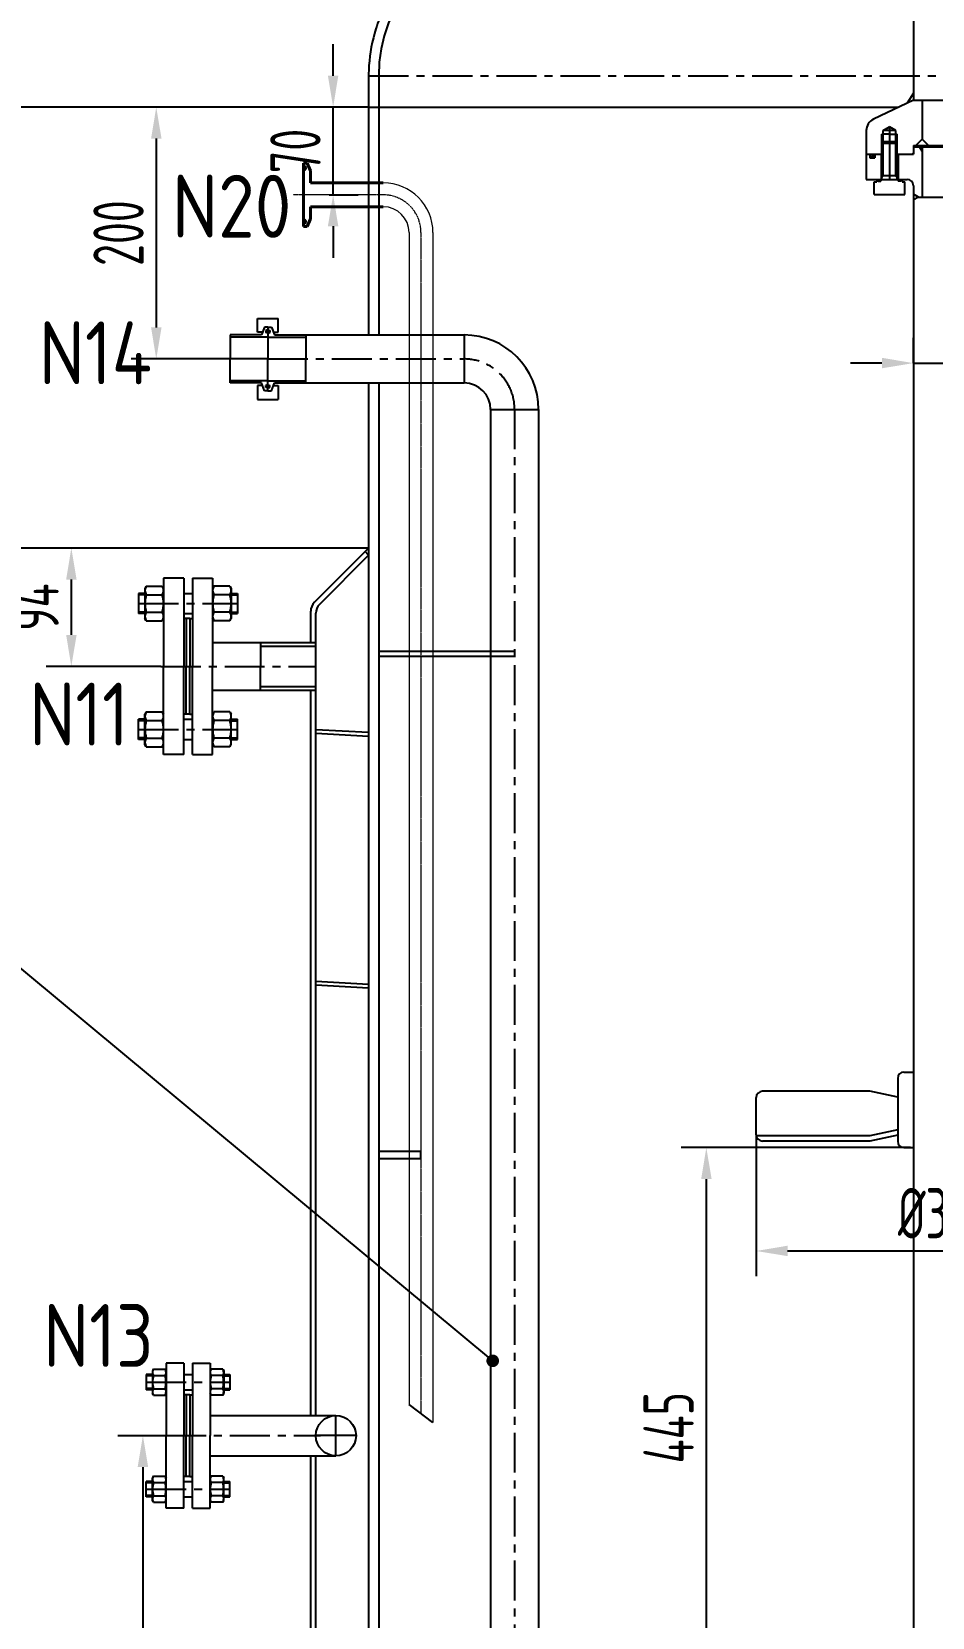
# Model space of a CAD drawing. Header units: millimetres. Extents: x 39049 to 47459, y -4270 to 1670.
# Drawn here: x 39931 to 40646, y -1215 to 45 of the extents above; entities that cross this region are included whole.
import ezdxf
from ezdxf.enums import TextEntityAlignment as Align

# ---------------------------------------------------------------- set-up
doc = ezdxf.new("R2010")
doc.units = ezdxf.units.MM
doc.linetypes.add('CENTER', pattern=[50.8, 31.75, -6.35, 6.35, -6.35])
doc.linetypes.add('CENTERX2', pattern=[4, 2.5, -0.5, 0.5, -0.5])
for name, color, linetype in [('00', 4, 'Continuous'), ('1', 7, 'Continuous'), ('dim', 7, 'Continuous'), ('item', 7, 'Continuous'), ('LAYER2', 1, 'CENTER'), ('LAYER3', 4, 'Continuous')]:
    doc.layers.add(name, color=color, linetype=linetype)
doc.layers.add('CERT', color=1, linetype='CENTERX2', lineweight=18)
doc.layers.add('FULL', color=7, linetype='Continuous', lineweight=40)
doc.styles.add('hz', font='gbenor.shx', dxfattribs={"bigfont": 'gbcbig.shx'})
doc.styles.get("Standard").update_dxf_attribs({"font": 'isocp.shx', "width": 0.707, "bigfont": 'hztxt.shx'})
doc.dimstyles.new('ISO-25', dxfattribs={"dimtxt": 2.5, "dimasz": 2.5, "dimexe": 1.25, "dimexo": 0.625, "dimtad": 1, "dimdsep": 46, "dimtxsty": 'Standard', "dimcen": 2.5, "dimadec": 0, "dimazin": 0, "dimtfac": 1, "dimtmove": 0, "dimatfit": 3, "dimfxl": 0, "dimarcsym": 0})

# ---------------------------------------------------------------- blocks, each defined once
blk = doc.blocks.new('*D47')
at = {"color": 0, "lineweight": -2, "ltscale": 10, "transparency": 16777216}
for p, q in [((40198.3, -15.3), (40009.5, -15.3)), ((40029.5, -40.3), (40029.5, -190.3)), ((40088.3, -215.3), (40009.5, -215.3))]:
    blk.add_line(p, q, dxfattribs=at)
at = {"color": 0, "ltscale": 10, "transparency": 16777216}
for points in [[(40025.4, -40.3), (40033.7, -40.3), (40029.5, -15.3)], [(40025.4, -190.3), (40033.7, -190.3), (40029.5, -215.3)]]:
    blk.add_solid(points, dxfattribs=at)
at = {"layer": 'DEFPOINTS', "color": 0, "ltscale": 10, "transparency": 16777216}
for p in [(40198.3, -15.3), (40029.5, -215.3), (40088.3, -215.3)]:
    blk.add_point(p, dxfattribs=at)
at = {"color": 0, "ltscale": 10, "transparency": 16777216, "insert": (39999.5, -115.3), "char_height": 40, "attachment_point": 5, "rotation": 90}
blk.add_mtext('200', dxfattribs=at)
blk = doc.blocks.new('*D49')
at = {"color": 0, "lineweight": -2, "ltscale": 10, "transparency": 16777216}
for p, q in [((40198.3, -365.5), (39942, -365.5)), ((39962, -390.5), (39962, -434.5)), ((40033.1, -459.5), (39942, -459.5))]:
    blk.add_line(p, q, dxfattribs=at)
at = {"color": 0, "ltscale": 10, "transparency": 16777216}
for points in [[(39957.9, -390.5), (39966.2, -390.5), (39962, -365.5)], [(39957.9, -434.5), (39966.2, -434.5), (39962, -459.5)]]:
    blk.add_solid(points, dxfattribs=at)
at = {"layer": 'DEFPOINTS', "color": 0, "ltscale": 10, "transparency": 16777216}
for p in [(40198.3, -365.5), (39962, -459.5), (40033.1, -459.5)]:
    blk.add_point(p, dxfattribs=at)
at = {"color": 0, "ltscale": 10, "transparency": 16777216, "insert": (39932, -412.5), "char_height": 40, "attachment_point": 5, "rotation": 90}
blk.add_mtext('94', dxfattribs=at)
blk = doc.blocks.new('*D57')
at = {"layer": 'DEFPOINTS', "color": 0, "ltscale": 10, "transparency": 16777216}
for p in [(40631.3, -218.6), (40681.3, -218.6), (40681.3, -218.6)]:
    blk.add_point(p, dxfattribs=at)
at = {"layer": 'dim', "color": 0, "lineweight": -2, "ltscale": 10, "transparency": 16777216}
for p, q in [((40631.3, -218.6), (40631.3, -198.6)), ((40681.3, -218.6), (40681.3, -198.6)), ((40606.3, -218.6), (40581.3, -218.6)), ((40631.3, -218.6), (40681.3, -218.6)), ((40706.3, -218.6), (40807.9, -218.6))]:
    blk.add_line(p, q, dxfattribs=at)
at = {"layer": 'dim', "color": 0, "ltscale": 10, "transparency": 16777216}
for points in [[(40606.3, -214.4), (40606.3, -222.7), (40631.3, -218.6)], [(40706.3, -214.4), (40706.3, -222.7), (40681.3, -218.6)]]:
    blk.add_solid(points, dxfattribs=at)
at = {"layer": 'dim', "color": 0, "ltscale": 10, "transparency": 16777216, "insert": (40769.6, -188.6), "char_height": 40, "attachment_point": 5}
blk.add_mtext('%%c50', dxfattribs=at)
blk = doc.blocks.new('_Closed')
at = {"color": 0, "linetype": 'ByBlock', "lineweight": -2}
for p, q in [((-1, 0.167), (0, 0)), ((-1, 0.167), (-1, -0.167)), ((0, 0), (-1, -0.167)), ((0, 0), (-1, 0))]:
    blk.add_line(p, q, dxfattribs=at)
blk = doc.blocks.new('*D58')
at = {"layer": 'DEFPOINTS', "color": 0, "ltscale": 10, "transparency": 16777216}
for p in [(40806.3, -822.4), (40506.3, -832.2), (40806.3, -923.8)]:
    blk.add_point(p, dxfattribs=at)
at = {"layer": 'dim', "color": 0, "lineweight": -2, "ltscale": 10, "transparency": 16777216}
for p, q in [((40806.3, -822.4), (40806.3, -943.8)), ((40506.3, -832.2), (40506.3, -943.8)), ((40531.3, -923.8), (40781.3, -923.8))]:
    blk.add_line(p, q, dxfattribs=at)
at = {"layer": 'dim', "color": 0, "ltscale": 10, "transparency": 16777216}
for points in [[(40531.3, -919.6), (40531.3, -927.9), (40506.3, -923.8)], [(40781.3, -919.6), (40781.3, -927.9), (40806.3, -923.8)]]:
    blk.add_solid(points, dxfattribs=at)
at = {"layer": 'dim', "color": 0, "ltscale": 10, "transparency": 16777216, "insert": (40656.3, -893.8), "char_height": 40, "attachment_point": 5}
blk.add_mtext('%%c300', dxfattribs=at)
blk = doc.blocks.new('*D60')
at = {"color": 0, "lineweight": -2, "ltscale": 10, "transparency": 16777216}
for p, q in [((40628.9, -841.7), (40446.7, -841.7)), ((40466.7, -1261.7), (40466.7, -866.7)), ((40627.5, -1286.7), (40446.7, -1286.7))]:
    blk.add_line(p, q, dxfattribs=at)
at = {"color": 0, "ltscale": 10, "transparency": 16777216}
for points in [[(40462.6, -866.7), (40470.9, -866.7), (40466.7, -841.7)], [(40462.6, -1261.7), (40470.9, -1261.7), (40466.7, -1286.7)]]:
    blk.add_solid(points, dxfattribs=at)
at = {"layer": 'DEFPOINTS', "color": 0, "ltscale": 10, "transparency": 16777216}
for p in [(40466.7, -841.7), (40628.9, -841.7), (40627.5, -1286.7)]:
    blk.add_point(p, dxfattribs=at)
at = {"color": 0, "ltscale": 10, "transparency": 16777216, "insert": (40436.7, -1064.2), "char_height": 40, "attachment_point": 5, "rotation": 90}
blk.add_mtext('445', dxfattribs=at)
blk = doc.blocks.new('*U38', base_point=(18069, 628.3))
at = {"layer": 'item', "color": 1, "const_width": 5}
blk.add_lwpolyline([(18066.5, 628.3, 1), (18071.5, 628.3, 1)], format="xyb", close=True, dxfattribs=at)
blk = doc.blocks.new('*D45')
at = {"color": 0, "lineweight": -2, "ltscale": 10, "transparency": 16777216}
for p, q in [((39942, -365.5), (39882.1, -365.5)), ((39902.1, -390.5), (39902.1, -1715.3)), ((40152.1, -1740.3), (39882.1, -1740.3))]:
    blk.add_line(p, q, dxfattribs=at)
at = {"color": 0, "ltscale": 10, "transparency": 16777216}
for points in [[(39898, -390.5), (39906.3, -390.5), (39902.1, -365.5)], [(39898, -1715.3), (39906.3, -1715.3), (39902.1, -1740.3)]]:
    blk.add_solid(points, dxfattribs=at)
at = {"layer": 'DEFPOINTS', "color": 0, "ltscale": 10, "transparency": 16777216}
for p in [(39942, -365.5), (39902.1, -1740.3), (40152.1, -1740.3)]:
    blk.add_point(p, dxfattribs=at)
at = {"color": 0, "ltscale": 10, "transparency": 16777216, "insert": (39874.6, -1052.9), "char_height": 35, "attachment_point": 5, "rotation": 90}
blk.add_mtext('1375', dxfattribs=at)
blk = doc.blocks.new('*D62')
at = {"color": 0, "lineweight": -2, "ltscale": 10, "transparency": 16777216}
for p, q in [((40037.3, -1070.5), (39998.9, -1070.5)), ((40018.9, -1095.5), (40018.9, -1715.3)), ((40152.3, -1740.3), (39998.9, -1740.3))]:
    blk.add_line(p, q, dxfattribs=at)
at = {"color": 0, "ltscale": 10, "transparency": 16777216}
for points in [[(40014.7, -1095.5), (40023.1, -1095.5), (40018.9, -1070.5)], [(40014.7, -1715.3), (40023.1, -1715.3), (40018.9, -1740.3)]]:
    blk.add_solid(points, dxfattribs=at)
at = {"layer": 'DEFPOINTS', "color": 0, "ltscale": 10, "transparency": 16777216}
for p in [(40037.3, -1070.5), (40018.9, -1740.3), (40152.3, -1740.3)]:
    blk.add_point(p, dxfattribs=at)
at = {"color": 0, "ltscale": 10, "transparency": 16777216, "insert": (39991.4, -1405.4), "char_height": 35, "attachment_point": 5, "rotation": 90}
blk.add_mtext('670', dxfattribs=at)
blk = doc.blocks.new('*D63')
at = {"color": 0, "lineweight": -2, "ltscale": 10, "transparency": 16777216}
for p, q in [((40198.3, -15.3), (39882.1, -15.3)), ((39902.1, -40.3), (39902.1, -340.5)), ((39902.1, -365.5), (39882.1, -365.5))]:
    blk.add_line(p, q, dxfattribs=at)
at = {"color": 0, "ltscale": 10, "transparency": 16777216}
for points in [[(39898, -40.3), (39906.3, -40.3), (39902.1, -15.3)], [(39898, -340.5), (39906.3, -340.5), (39902.1, -365.5)]]:
    blk.add_solid(points, dxfattribs=at)
at = {"layer": 'DEFPOINTS', "color": 0, "ltscale": 10, "transparency": 16777216}
for p in [(40198.3, -15.3), (39902.1, -365.5), (39902.1, -365.5)]:
    blk.add_point(p, dxfattribs=at)
at = {"color": 0, "ltscale": 10, "transparency": 16777216, "insert": (39874.6, -190.4), "char_height": 35, "attachment_point": 5, "rotation": 90}
blk.add_mtext('350', dxfattribs=at)
blk = doc.blocks.new('*D74')
at = {"color": 0, "lineweight": -2, "ltscale": 10, "transparency": 16777216}
for p, q in [((40170.1, 9.7), (40170.1, 34.7)), ((40180.2, -15.3), (40150.1, -15.3)), ((40170.1, -84.9), (40170.1, -15.3)), ((40167, -84.9), (40190.1, -84.9)), ((40170.1, -109.9), (40170.1, -134.9))]:
    blk.add_line(p, q, dxfattribs=at)
at = {"color": 0, "ltscale": 10, "transparency": 16777216}
for points in [[(40165.9, 9.7), (40174.2, 9.7), (40170.1, -15.3)], [(40165.9, -109.9), (40174.2, -109.9), (40170.1, -84.9)]]:
    blk.add_solid(points, dxfattribs=at)
at = {"layer": 'DEFPOINTS', "color": 0, "ltscale": 10, "transparency": 16777216}
for p in [(40170.1, -15.3), (40180.2, -15.3), (40167, -84.9)]:
    blk.add_point(p, dxfattribs=at)
at = {"color": 0, "ltscale": 10, "transparency": 16777216, "insert": (40140.1, -50.1), "char_height": 40, "attachment_point": 5, "rotation": 90}
blk.add_mtext('70', dxfattribs=at)

msp = doc.modelspace()

# ---------------------------------------------------------------- linework, layer by layer
for p, q in [((40631.2984, -4.1439), (40626.2984, -12.0801)), ((40606.2984, -43.887), (40606.2984, -36.687)), ((40618.2984, -43.887), (40618.2984, -36.687)), ((40198.2984, -365.4782), (40195.47, -368.3066)), ((40112.3099, -440.4782), (40112.3099, -459.4782)), ((40112.3099, -478.4782), (40112.3099, -459.4782))]:
    msp.add_line(p, q)
at = {"layer": '00', "color": 4}
for p, q in [((40612.2984, -36.687), (40606.2984, -36.687)), ((40612.2984, -36.687), (40618.2984, -36.687)), ((40606.2984, -43.887), (40607.4984, -42.687)), ((40606.2984, -43.887), (40618.2984, -43.887)), ((40606.2984, -72.687), (40606.2984, -43.887)), ((40607.4984, -42.687), (40617.0984, -42.687)), ((40617.0984, -42.687), (40618.2984, -43.887)), ((40618.2984, -72.687), (40618.2984, -43.887)), ((40606.2984, -69.687), (40618.2984, -69.687))]:
    msp.add_line(p, q, dxfattribs=at)
at = {"layer": '00', "color": 7}
for p, q in [((40020.4984, -402.6782), (40015.4984, -402.6782)), ((40089.0984, -402.6782), (40094.0984, -402.6782)), ((40020.4984, -416.2782), (40015.4984, -416.2782)), ((40089.0984, -416.2782), (40094.0984, -416.2782)), ((40020.4984, -502.6782), (40015.4984, -502.6782)), ((40089.0984, -502.6782), (40094.0984, -502.6782)), ((40020.4984, -516.2782), (40015.4984, -516.2782)), ((40089.0984, -516.2782), (40094.0984, -516.2782)), ((40026.4984, -1022.872), (40021.4984, -1022.872)), ((40083.0984, -1022.872), (40088.0984, -1022.872)), ((40026.4984, -1033.072), (40021.4984, -1033.072)), ((40083.0984, -1033.072), (40088.0984, -1033.072)), ((40026.4984, -1107.8844), (40021.4984, -1107.8844)), ((40083.0984, -1107.8844), (40088.0984, -1107.8844)), ((40026.4984, -1118.0844), (40021.4984, -1118.0844)), ((40083.0984, -1118.0844), (40088.0984, -1118.0844))]:
    msp.add_line(p, q, dxfattribs=at)
at = {"layer": '1', "color": 7}
for p, q in [((40607.1984, -69.687), (40607.1984, -43.887)), ((40617.3984, -69.687), (40617.3984, -43.887)), ((40607.1984, -69.687), (40606.2984, -71.2459)), ((40617.3984, -69.687), (40618.2984, -71.2459))]:
    msp.add_line(p, q, dxfattribs=at)
at = {"layer": 'CERT', "ltscale": 0.5}
for p, q in [((40209.9175, -84.9312), (40138.4138, -84.9312)), ((40239.9175, -114.9312), (40239.9175, -1052.8922))]:
    msp.add_line(p, q, dxfattribs=at)
msp.add_arc((40209.9175, -114.9312), 30, 0, 90, dxfattribs=at)
at = {"layer": 'FULL', "color": 7, "ltscale": 0.05}
for p, q in [((40146.4175, -110.1312), (40146.4175, -59.7312)), ((40149.4385, -59.7312), (40146.4175, -59.7312)), ((40146.9175, -62.3812), (40146.4175, -62.3812)), ((40149.4385, -59.7312), (40152.0491, -65.9312)), ((40146.9175, -64.9812), (40146.4175, -64.9812)), ((40152.0491, -65.9312), (40152.0491, -75.4312)), ((40209.9175, -75.4312), (40152.0491, -75.4312)), ((40209.9175, -94.4312), (40152.0491, -94.4312)), ((40152.0491, -103.9312), (40152.0491, -94.4312)), ((40146.9175, -104.8812), (40146.4175, -104.8812)), ((40146.9175, -107.4812), (40146.4175, -107.4812)), ((40149.4385, -110.1312), (40146.4175, -110.1312)), ((40149.4385, -110.1312), (40152.0491, -103.9312))]:
    msp.add_line(p, q, dxfattribs=at)
at = {"layer": 'FULL', "lineweight": 15}
for p, q in [((40230.4175, -114.9312), (40230.4175, -1045.6821)), ((40249.4175, -114.9312), (40249.4175, -1060.1022))]:
    msp.add_line(p, q, dxfattribs=at)
at = {"layer": 'FULL', "color": 7, "ltscale": 0.05}
for centre in [(40146.9175, -63.6812), (40146.9175, -106.1812)]:
    msp.add_arc(centre, 1.3, 270, 90, dxfattribs=at)
at = {"layer": 'FULL', "lineweight": 15}
for radius in [39.5, 20.5]:
    msp.add_arc((40209.9175, -114.9312), radius, 0, 90, dxfattribs=at)
at = {"layer": 'item', "color": 1, "linetype": 'Continuous', "ltscale": 10}
msp.add_line((40296.8984, -1011.0447), (39739.1145, -547.6915), dxfattribs=at)
at = {"layer": 'LAYER2'}
for p, q in [((40198.2984, 9.6939), (41114.2984, 9.6939)), ((40612.2984, -31.0179), (40612.2984, -52.687)), ((40598.5234, -52.687), (40598.5234, -55.427)), ((40612.2984, -52.687), (40612.2984, -72.687)), ((40604.3984, -72.687), (40604.3984, -74.067)), ((40620.1984, -72.687), (40620.1984, -74.067)), ((40620.1984, -72.687), (40620.1984, -74.067)), ((40118.2984, -193.5061), (40116.6984, -193.5061)), ((40118.2984, -193.5061), (40119.8984, -193.5061)), ((40118.2984, -215.3061), (40088.2984, -215.3061)), ((40118.2984, -215.3061), (40274.2984, -215.3061)), ((40118.2984, -237.1061), (40116.6984, -237.1061)), ((40118.2984, -237.1061), (40119.8984, -237.1061)), ((40314.2984, -255.3061), (40314.2984, -1805.5129)), ((40015.4984, -409.4782), (40094.0984, -409.4782)), ((40033.0937, -459.4782), (40156.2984, -459.4782)), ((40015.4984, -509.4782), (40094.0984, -509.4782)), ((40021.4984, -1027.9782), (40088.0984, -1027.9782)), ((40172.2984, -1086.4782), (40172.2984, -1054.4782)), ((40037.2984, -1070.4782), (40160.142, -1070.4782)), ((40037.2984, -1070.4782), (40156.2984, -1070.4782)), ((40188.2984, -1070.4782), (40156.2984, -1070.4782)), ((40021.4984, -1112.9782), (40088.0984, -1112.9782))]:
    msp.add_line(p, q, dxfattribs=at)
msp.add_arc((40274.2984, -255.3061), 40, 0, 90, dxfattribs=at)
at = {"layer": 'LAYER3'}
for p, q in [((40631.2984, 260.313), (40631.2984, -9.687)), ((40198.2984, 9.6939), (40198.2984, -196.2561)), ((40198.2984, 9.6939), (40198.2984, -15.3061)), ((40206.2984, 9.6939), (40206.2984, -196.2561)), ((40206.2984, 9.6939), (40206.2984, -15.3061)), ((40631.2984, -9.687), (40599.4813, -24.9149)), ((40631.2984, -9.687), (40681.2984, -9.687)), ((40638.2984, -9.687), (40638.2984, -40.687)), ((40198.2984, -15.3061), (40619.5579, -15.3061)), ((40206.2984, -15.3061), (40619.5579, -15.3061)), ((40593.7984, -33.9351), (40593.7984, -52.687)), ((40607.1984, -33.9624), (40612.2984, -31.0179)), ((40617.3984, -33.9624), (40607.1984, -33.9624)), ((40607.1984, -42.987), (40607.1984, -33.9624)), ((40617.3984, -33.9624), (40612.2984, -31.0179)), ((40617.3984, -42.987), (40617.3984, -33.9624)), ((40631.2984, -45.687), (40631.2984, -51.687)), ((40631.2984, -45.687), (40681.2984, -45.687)), ((40631.2984, -47.687), (40632.2984, -46.687)), ((40631.2984, -47.687), (40631.2984, -52.687)), ((40632.2984, -46.687), (40680.2984, -46.687)), ((40638.2984, -40.687), (40633.2984, -45.687)), ((40638.2984, -50.2517), (40636.2403, -46.687)), ((40638.2984, -40.687), (40643.2984, -45.687)), ((40638.2984, -46.687), (40638.2984, -86.687)), ((40593.7984, -52.687), (40606.2984, -52.687)), ((40593.7984, -52.687), (40593.7984, -72.687)), ((40593.7984, -52.687), (40606.2984, -52.687)), ((40596.5234, -52.687), (40596.5234, -55.427)), ((40596.5234, -55.427), (40600.5234, -55.427)), ((40600.5234, -52.687), (40600.5234, -55.427)), ((40605.5484, -52.687), (40605.5484, -72.687)), ((40618.2984, -52.687), (40631.2984, -52.687)), ((40618.2984, -52.687), (40631.2984, -52.687)), ((40619.0484, -52.687), (40619.0484, -72.687)), ((40630.2984, -52.687), (40631.2984, -51.687)), ((40593.7984, -72.687), (40626.2984, -72.687)), ((40600.174, -74.687), (40602.2984, -74.687)), ((40600.174, -84.687), (40600.174, -74.687)), ((40602.2984, -72.687), (40602.2984, -74.687)), ((40602.2984, -72.687), (40622.2984, -72.687)), ((40603.3984, -72.687), (40603.3984, -74.067)), ((40603.3984, -74.067), (40605.3984, -74.067)), ((40605.3984, -72.687), (40605.3984, -74.067)), ((40619.1984, -72.687), (40619.1984, -74.067)), ((40621.1984, -74.067), (40619.1984, -74.067)), ((40621.1984, -72.687), (40621.1984, -74.067)), ((40622.2984, -72.687), (40622.2984, -74.687)), ((40622.2984, -74.687), (40624.4227, -74.687)), ((40624.4227, -84.687), (40624.4227, -74.687)), ((40600.174, -84.687), (40624.4227, -84.687)), ((40631.2984, -77.687), (40631.2984, -1742.687)), ((40635.3235, -86.687), (40631.2984, -84.3631)), ((40635.3235, -86.687), (40631.2984, -89.0109)), ((40635.3235, -86.687), (40677.2733, -86.687)), ((40110.0764, -194.111), (40110.0764, -183.1953)), ((40110.0764, -183.1953), (40126.5203, -183.1953)), ((40126.5203, -194.111), (40126.5203, -183.1953)), ((40113.21, -196.2561), (40088.2984, -196.2561)), ((40088.2984, -196.2561), (40088.2984, -215.3061)), ((40118.2984, -197.9061), (40088.2984, -197.9061)), ((40113.9907, -194.111), (40110.0764, -194.111)), ((40115.4484, -190.1061), (40113.21, -196.2561)), ((40118.2984, -190.1061), (40115.4484, -190.1061)), ((40118.2984, -192.2774), (40116.6984, -192.7061)), ((40116.6984, -192.7061), (40116.6984, -194.3061)), ((40118.2984, -194.7348), (40116.6984, -194.3061)), ((40118.2984, -190.1061), (40121.1484, -190.1061)), ((40118.2984, -190.1061), (40118.2984, -215.3061)), ((40118.2984, -190.1061), (40118.2984, -215.3061)), ((40118.2984, -192.2774), (40119.8984, -192.7061)), ((40118.2984, -194.7348), (40119.8984, -194.3061)), ((40118.2984, -197.9061), (40148.2984, -197.9061)), ((40119.8984, -192.7061), (40119.8984, -194.3061)), ((40121.1484, -190.1061), (40123.3868, -196.2561)), ((40122.6061, -194.111), (40126.5203, -194.111)), ((40123.3868, -196.2561), (40148.2984, -196.2561)), ((40148.2984, -196.2561), (40148.2984, -215.3061)), ((40148.2984, -196.2561), (40274.2984, -196.2561)), ((40274.2984, -196.2561), (40274.2984, -234.3561)), ((40088.2984, -234.3561), (40088.2984, -215.3061)), ((40118.2984, -240.5061), (40118.2984, -215.3061)), ((40118.2984, -240.5061), (40118.2984, -215.3061)), ((40148.2984, -234.3561), (40148.2984, -215.3061)), ((40118.2984, -232.7061), (40088.2984, -232.7061)), ((40113.21, -234.3561), (40088.2984, -234.3561)), ((40110.0764, -236.5012), (40110.0764, -247.4169)), ((40113.9907, -236.5012), (40110.0764, -236.5012)), ((40115.4484, -240.5061), (40113.21, -234.3561)), ((40118.2984, -235.8774), (40116.6984, -236.3061)), ((40116.6984, -237.9061), (40116.6984, -236.3061)), ((40118.2984, -238.3348), (40116.6984, -237.9061)), ((40118.2984, -232.7061), (40148.2984, -232.7061)), ((40118.2984, -235.8774), (40119.8984, -236.3061)), ((40118.2984, -238.3348), (40119.8984, -237.9061)), ((40119.8984, -237.9061), (40119.8984, -236.3061)), ((40121.1484, -240.5061), (40123.3868, -234.3561)), ((40122.6061, -236.5012), (40126.5203, -236.5012)), ((40123.3868, -234.3561), (40148.2984, -234.3561)), ((40126.5203, -236.5012), (40126.5203, -247.4169)), ((40148.2984, -234.3561), (40274.2984, -234.3561)), ((40198.2984, -234.3561), (40198.2984, -1740.3061)), ((40206.2984, -234.3561), (40206.2984, -1740.3061)), ((40110.0764, -247.4169), (40126.5203, -247.4169)), ((40118.2984, -240.5061), (40115.4484, -240.5061)), ((40118.2984, -240.5061), (40121.1484, -240.5061)), ((40295.2484, -255.3061), (40295.2484, -447.2902)), ((40295.2484, -255.3061), (40295.2484, -1514.892)), ((40295.2484, -255.3061), (40333.3484, -255.3061)), ((40333.3484, -255.3061), (40333.3484, -1805.5129)), ((40195.47, -368.3066), (40155.2273, -408.5493)), ((40198.2984, -371.1351), (40159.2273, -410.2061)), ((40198.2984, -371.1351), (40195.47, -368.3066)), ((40051.2984, -389.4782), (40035.2984, -389.4782)), ((40035.2984, -389.4782), (40035.2984, -459.4782)), ((40051.2984, -389.4782), (40051.2984, -459.4782)), ((40058.2984, -389.4782), (40074.2984, -389.4782)), ((40058.2984, -389.4782), (40058.2984, -459.4782)), ((40074.2984, -389.4782), (40074.2984, -459.4782)), ((40020.4984, -401.4782), (40015.4984, -401.4782)), ((40015.4984, -401.4782), (40015.4984, -417.4782)), ((40021.5701, -395.6232), (40020.4984, -397.4794)), ((40020.4984, -397.4794), (40020.4984, -421.477)), ((40021.5701, -395.6232), (40034.2267, -395.6232)), ((40021.5701, -402.5507), (40034.2267, -402.5507)), ((40034.2267, -395.6232), (40035.2984, -397.4794)), ((40035.2984, -397.4794), (40035.2984, -421.477)), ((40051.2984, -401.4782), (40058.2984, -401.4782)), ((40075.3701, -395.6232), (40074.2984, -397.4794)), ((40074.2984, -397.4794), (40074.2984, -421.477)), ((40088.0267, -395.6232), (40075.3701, -395.6232)), ((40088.0267, -402.5507), (40075.3701, -402.5507)), ((40088.0267, -395.6232), (40089.0984, -397.4794)), ((40089.0984, -397.4794), (40089.0984, -421.477)), ((40089.0984, -401.4782), (40094.0984, -401.4782)), ((40094.0984, -401.4782), (40094.0984, -417.4782)), ((40020.4984, -417.4782), (40015.4984, -417.4782)), ((40021.5701, -423.3332), (40020.4984, -421.477)), ((40021.5701, -416.4057), (40034.2267, -416.4057)), ((40021.5701, -423.3332), (40034.2267, -423.3332)), ((40034.2267, -423.3332), (40035.2984, -421.477)), ((40051.2984, -417.4782), (40058.2984, -417.4782)), ((40053.2984, -421.4782), (40051.2984, -421.4782)), ((40053.2984, -421.4782), (40053.2984, -459.4782)), ((40056.2984, -421.4782), (40053.2984, -421.4782)), ((40056.2984, -421.4782), (40058.2984, -421.4782)), ((40056.2984, -421.4782), (40056.2984, -459.4782)), ((40075.3701, -423.3332), (40074.2984, -421.477)), ((40088.0267, -416.4057), (40075.3701, -416.4057)), ((40088.0267, -423.3332), (40075.3701, -423.3332)), ((40088.0267, -423.3332), (40089.0984, -421.477)), ((40089.0984, -417.4782), (40094.0984, -417.4782)), ((40152.2984, -440.4782), (40152.2984, -415.6204)), ((40156.2984, -1054.4782), (40156.2984, -417.2772)), ((40074.2984, -440.4782), (40156.2984, -440.4782)), ((40112.3099, -443.4782), (40156.2984, -443.4782)), ((40206.2984, -447.2902), (40314.2984, -447.2902)), ((40206.2984, -451.2902), (40314.2984, -451.2902)), ((40314.2984, -447.2902), (40314.2984, -451.2902)), ((40035.2984, -529.4782), (40035.2984, -459.4782)), ((40051.2984, -529.4782), (40051.2984, -459.4782)), ((40053.2984, -497.4782), (40053.2984, -459.4782)), ((40056.2984, -497.4782), (40056.2984, -459.4782)), ((40058.2984, -529.4782), (40058.2984, -459.4782)), ((40074.2984, -529.4782), (40074.2984, -459.4782)), ((40074.2984, -478.4782), (40156.2984, -478.4782)), ((40112.3099, -475.4782), (40156.2984, -475.4782)), ((40152.2984, -1054.4782), (40152.2984, -478.4782)), ((40020.4984, -501.4782), (40015.4984, -501.4782)), ((40015.4984, -517.4782), (40015.4984, -501.4782)), ((40021.5701, -495.6232), (40020.4984, -497.4794)), ((40020.4984, -521.477), (40020.4984, -497.4794)), ((40021.5701, -495.6232), (40034.2267, -495.6232)), ((40021.5701, -502.5507), (40034.2267, -502.5507)), ((40034.2267, -495.6232), (40035.2984, -497.4794)), ((40035.2984, -521.477), (40035.2984, -497.4794)), ((40053.2984, -497.4782), (40051.2984, -497.4782)), ((40051.2984, -501.4782), (40058.2984, -501.4782)), ((40056.2984, -497.4782), (40053.2984, -497.4782)), ((40056.2984, -497.4782), (40058.2984, -497.4782)), ((40075.3701, -495.6232), (40074.2984, -497.4794)), ((40074.2984, -521.477), (40074.2984, -497.4794)), ((40088.0267, -495.6232), (40075.3701, -495.6232)), ((40088.0267, -502.5507), (40075.3701, -502.5507)), ((40088.0267, -495.6232), (40089.0984, -497.4794)), ((40089.0984, -521.477), (40089.0984, -497.4794)), ((40089.0984, -501.4782), (40094.0984, -501.4782)), ((40094.0984, -517.4782), (40094.0984, -501.4782)), ((40020.4984, -517.4782), (40015.4984, -517.4782)), ((40021.5701, -523.3332), (40020.4984, -521.477)), ((40021.5701, -516.4057), (40034.2267, -516.4057)), ((40021.5701, -523.3332), (40034.2267, -523.3332)), ((40034.2267, -523.3332), (40035.2984, -521.477)), ((40051.2984, -517.4782), (40058.2984, -517.4782)), ((40075.3701, -523.3332), (40074.2984, -521.477)), ((40088.0267, -516.4057), (40075.3701, -516.4057)), ((40088.0267, -523.3332), (40075.3701, -523.3332)), ((40088.0267, -523.3332), (40089.0984, -521.477)), ((40089.0984, -517.4782), (40094.0984, -517.4782)), ((40051.2984, -529.4782), (40035.2984, -529.4782)), ((40058.2984, -529.4782), (40074.2984, -529.4782)), ((40618.7984, -786.687), (40618.7984, -836.687)), ((40623.7984, -781.687), (40631.2984, -781.687)), ((40631.2984, -781.687), (40631.2984, -841.687)), ((40506.2984, -831.486), (40506.2984, -801.888)), ((40596.7133, -796.888), (40511.2984, -796.888)), ((40618.7984, -801.573), (40596.7133, -796.888)), ((40618.7984, -827.5584), (40596.7133, -832.2434)), ((40596.7133, -832.2434), (40506.2984, -832.2434)), ((40596.7133, -836.486), (40511.2984, -836.486)), ((40618.7984, -831.8011), (40596.7133, -836.486)), ((40623.7984, -841.687), (40631.2984, -841.687)), ((40027.3021, -1017.5851), (40026.4984, -1018.9771)), ((40026.4984, -1018.9771), (40026.4984, -1036.9731)), ((40027.3021, -1017.5851), (40036.4947, -1017.5851)), ((40036.4947, -1017.5851), (40037.2984, -1018.9771)), ((40051.2984, -1012.9782), (40037.2984, -1012.9782)), ((40037.2984, -1012.9782), (40037.2984, -1070.4782)), ((40037.2984, -1018.9771), (40037.2984, -1036.9731)), ((40051.2984, -1012.9782), (40051.2984, -1070.4782)), ((40058.2984, -1012.9782), (40072.2984, -1012.9782)), ((40058.2984, -1012.9782), (40058.2984, -1070.4782)), ((40072.2984, -1012.9782), (40072.2984, -1070.4782)), ((40073.1021, -1017.5851), (40072.2984, -1018.9771)), ((40072.2984, -1018.9771), (40072.2984, -1036.9731)), ((40082.2947, -1017.5851), (40073.1021, -1017.5851)), ((40082.2947, -1017.5851), (40083.0984, -1018.9771)), ((40083.0984, -1018.9771), (40083.0984, -1036.9731)), ((40026.4984, -1021.972), (40021.4984, -1021.972)), ((40021.4984, -1021.972), (40021.4984, -1033.972)), ((40027.3021, -1022.7801), (40036.4947, -1022.7801)), ((40051.2984, -1021.9782), (40058.2984, -1021.9782)), ((40082.2947, -1022.7801), (40073.1021, -1022.7801)), ((40083.0984, -1021.972), (40088.0984, -1021.972)), ((40088.0984, -1021.972), (40088.0984, -1033.972)), ((40026.4984, -1033.972), (40021.4984, -1033.972)), ((40027.3021, -1038.3651), (40026.4984, -1036.9731)), ((40027.3021, -1033.1701), (40036.4947, -1033.1701)), ((40027.3021, -1038.3651), (40036.4947, -1038.3651)), ((40036.4947, -1038.3651), (40037.2984, -1036.9731)), ((40051.2984, -1033.9782), (40058.2984, -1033.9782)), ((40053.2984, -1037.9782), (40051.2984, -1037.9782)), ((40053.2984, -1037.9782), (40053.2984, -1070.4782)), ((40056.2984, -1037.9782), (40053.2984, -1037.9782)), ((40056.2984, -1037.9782), (40058.2984, -1037.9782)), ((40056.2984, -1037.9782), (40056.2984, -1070.4782)), ((40073.1021, -1038.3651), (40072.2984, -1036.9731)), ((40082.2947, -1033.1701), (40073.1021, -1033.1701)), ((40082.2947, -1038.3651), (40073.1021, -1038.3651)), ((40082.2947, -1038.3651), (40083.0984, -1036.9731)), ((40083.0984, -1033.972), (40088.0984, -1033.972)), ((40072.2984, -1054.4782), (40172.2984, -1054.4782)), ((40249.4175, -1060.1022), (40230.4175, -1045.6821)), ((40037.2984, -1127.9782), (40037.2984, -1070.4782)), ((40051.2984, -1127.9782), (40051.2984, -1070.4782)), ((40053.2984, -1102.9782), (40053.2984, -1070.4782)), ((40056.2984, -1102.9782), (40056.2984, -1070.4782)), ((40058.2984, -1127.9782), (40058.2984, -1070.4782)), ((40072.2984, -1127.9782), (40072.2984, -1070.4782)), ((40072.2984, -1086.4782), (40172.2984, -1086.4782)), ((40152.2984, -1740.3061), (40152.2984, -1086.4782)), ((40156.2984, -1740.3061), (40156.2984, -1086.4782)), ((40026.4984, -1106.9844), (40021.4984, -1106.9844)), ((40021.4984, -1118.9844), (40021.4984, -1106.9844)), ((40027.3021, -1102.5913), (40026.4984, -1103.9833)), ((40026.4984, -1121.9793), (40026.4984, -1103.9833)), ((40027.3021, -1102.5913), (40036.4947, -1102.5913)), ((40027.3021, -1107.7863), (40036.4947, -1107.7863)), ((40036.4947, -1102.5913), (40037.2984, -1103.9833)), ((40037.2984, -1121.9793), (40037.2984, -1103.9833)), ((40053.2984, -1102.9782), (40051.2984, -1102.9782)), ((40051.2984, -1106.9782), (40058.2984, -1106.9782)), ((40056.2984, -1102.9782), (40053.2984, -1102.9782)), ((40056.2984, -1102.9782), (40058.2984, -1102.9782)), ((40073.1021, -1102.5913), (40072.2984, -1103.9833)), ((40072.2984, -1121.9793), (40072.2984, -1103.9833)), ((40082.2947, -1102.5913), (40073.1021, -1102.5913)), ((40082.2947, -1107.7863), (40073.1021, -1107.7863)), ((40082.2947, -1102.5913), (40083.0984, -1103.9833)), ((40083.0984, -1121.9793), (40083.0984, -1103.9833)), ((40083.0984, -1106.9844), (40088.0984, -1106.9844)), ((40088.0984, -1118.9844), (40088.0984, -1106.9844)), ((40026.4984, -1118.9844), (40021.4984, -1118.9844)), ((40027.3021, -1118.1763), (40036.4947, -1118.1763)), ((40051.2984, -1118.9782), (40058.2984, -1118.9782)), ((40082.2947, -1118.1763), (40073.1021, -1118.1763)), ((40083.0984, -1118.9844), (40088.0984, -1118.9844)), ((40027.3021, -1123.3713), (40026.4984, -1121.9793)), ((40027.3021, -1123.3713), (40036.4947, -1123.3713)), ((40036.4947, -1123.3713), (40037.2984, -1121.9793)), ((40051.2984, -1127.9782), (40037.2984, -1127.9782)), ((40058.2984, -1127.9782), (40072.2984, -1127.9782)), ((40073.1021, -1123.3713), (40072.2984, -1121.9793)), ((40082.2947, -1123.3713), (40073.1021, -1123.3713)), ((40082.2947, -1123.3713), (40083.0984, -1121.9793))]:
    msp.add_line(p, q, dxfattribs=at)
at = {"layer": 'LAYER3', "ltscale": 10}
for p, q in [((40156.2984, -509.4718), (40198.2984, -511.7798)), ((40156.2984, -512.4718), (40198.2984, -514.7798)), ((40156.2984, -709.4718), (40198.2984, -711.7798)), ((40156.2984, -712.4718), (40198.2984, -714.7798))]:
    msp.add_line(p, q, dxfattribs=at)
at = {"layer": 'LAYER3'}
msp.add_lwpolyline([(40239.9175, -844.7042), (40206.2984, -844.7042), (40206.2984, -850.4169), (40239.9175, -850.4169)], close=True, dxfattribs=at)
msp.add_circle((40172.2984, -1070.4782), 16, dxfattribs=at)
for centre, radius, start, end in [((40603.7984, -33.9351), 10, 115.5761239, 180), ((40598.5234, -54.057), 1.775, 129.4814043, 230.5185957), ((40598.5234, -54.057), 1.775, 309.4814043, 50.5185957), ((40604.3984, -73.377), 0.9, 129.9445052, 230.0554948), ((40604.3984, -73.377), 0.9, 309.9445052, 50.0554948), ((40620.1984, -73.377), 0.9, 129.9445052, 230.0554948), ((40620.1984, -73.377), 0.9, 309.9445052, 50.0554948), ((40626.2984, -77.687), 5, 0, 90), ((40118.2984, -193.5061), 1.2287, 120, 240), ((40118.2984, -193.5061), 1.2287, 300, 60), ((40274.2984, -255.3061), 59.05, 0, 90), ((40118.2984, -237.1061), 1.2287, 120, 240), ((40118.2984, -237.1061), 1.2287, 300, 60), ((40274.2984, -255.3061), 20.95, 0, 90), ((40026.6317, -399.087), 6.1334, 154.3842503, 214.3842478), ((40043.4243, -409.4782), 22.9259, 162.4120463, 197.5879537), ((40029.165, -399.087), 6.1334, 325.6157522, 25.6157497), ((40012.3725, -409.4782), 22.9259, 342.4120463, 17.5879537), ((40080.4317, -399.087), 6.1334, 154.3842503, 214.3842478), ((40097.2243, -409.4782), 22.9259, 162.4120463, 197.5879537), ((40082.965, -399.087), 6.1334, 325.6157522, 25.6157497), ((40066.1725, -409.4782), 22.9259, 342.4120463, 17.5879537), ((40162.2984, -415.6204), 10, 135, 180), ((40166.2984, -417.2772), 10, 135, 180), ((40026.6317, -419.8695), 6.1334, 145.6157522, 205.6157497), ((40029.165, -419.8695), 6.1334, 334.3842503, 34.3842478), ((40080.4317, -419.8695), 6.1334, 145.6157522, 205.6157497), ((40082.965, -419.8695), 6.1334, 334.3842503, 34.3842478), ((40026.6317, -499.087), 6.1334, 154.3842503, 214.3842478), ((40043.4243, -509.4782), 22.9259, 162.4120463, 197.5879537), ((40029.165, -499.087), 6.1334, 325.6157522, 25.6157497), ((40012.3725, -509.4782), 22.9259, 342.4120463, 17.5879537), ((40080.4317, -499.087), 6.1334, 154.3842503, 214.3842478), ((40097.2243, -509.4782), 22.9259, 162.4120463, 197.5879537), ((40082.965, -499.087), 6.1334, 325.6157522, 25.6157497), ((40066.1725, -509.4782), 22.9259, 342.4120463, 17.5879537), ((40026.6317, -519.8695), 6.1334, 145.6157522, 205.6157497), ((40029.165, -519.8695), 6.1334, 334.3842503, 34.3842478), ((40080.4317, -519.8695), 6.1334, 145.6157522, 205.6157497), ((40082.965, -519.8695), 6.1334, 334.3842503, 34.3842478), ((40623.7984, -786.687), 5, 90, 180), ((40511.2984, -801.888), 5, 90, 180), ((40511.2984, -831.486), 5, 180, 270), ((40623.7984, -836.687), 5, 180, 270), ((40031.0978, -1020.1826), 4.5995, 154.3842036, 214.3842395), ((40032.6989, -1020.1826), 4.5995, 325.6157605, 25.6157964), ((40076.8978, -1020.1826), 4.5995, 154.3842036, 214.3842395), ((40078.4989, -1020.1826), 4.5995, 325.6157605, 25.6157964), ((40043.6907, -1027.9751), 17.1923, 162.4120467, 197.5879533), ((40020.106, -1027.9751), 17.1923, 342.4120467, 17.5879533), ((40089.4907, -1027.9751), 17.1923, 162.4120467, 197.5879533), ((40065.906, -1027.9751), 17.1923, 342.4120467, 17.5879533), ((40031.0978, -1035.7676), 4.5995, 145.6157605, 205.6157964), ((40032.6989, -1035.7676), 4.5995, 334.3842036, 34.3842395), ((40076.8978, -1035.7676), 4.5995, 145.6157605, 205.6157964), ((40078.4989, -1035.7676), 4.5995, 334.3842036, 34.3842395), ((40031.0978, -1105.1888), 4.5995, 154.3842036, 214.3842395), ((40043.6907, -1112.9813), 17.1923, 162.4120467, 197.5879533), ((40032.6989, -1105.1888), 4.5995, 325.6157605, 25.6157964), ((40020.106, -1112.9813), 17.1923, 342.4120467, 17.5879533), ((40076.8978, -1105.1888), 4.5995, 154.3842036, 214.3842395), ((40089.4907, -1112.9813), 17.1923, 162.4120467, 197.5879533), ((40078.4989, -1105.1888), 4.5995, 325.6157605, 25.6157964), ((40065.906, -1112.9813), 17.1923, 342.4120467, 17.5879533), ((40031.0978, -1120.7738), 4.5995, 145.6157605, 205.6157964), ((40032.6989, -1120.7738), 4.5995, 334.3842036, 34.3842395), ((40076.8978, -1120.7738), 4.5995, 145.6157605, 205.6157964), ((40078.4989, -1120.7738), 4.5995, 334.3842036, 34.3842395)]:
    msp.add_arc(centre, radius, start, end, dxfattribs=at)
msp.add_ellipse((40656.2984, 9.6939), major_axis=(-450, 0), ratio=0.5, start_param=4.823729995, end_param=6.283185307, dxfattribs=at)
msp.add_open_spline([(40210.4777, 63.4631), (40207.9549, 57.9779), (40205.8129, 52.4301), (40201.0738, 37.2737), (40199.2325, 27.5747), (40198.3903, 15.1278), (40198.2984, 12.4108), (40198.2984, 9.6939)], degree=3, knots=[6.0571464982, 6.0571464982, 6.0571464982, 6.0571464982, 6.1281028348, 6.1281028348, 6.2493646506, 6.2493646506, 6.2831853072, 6.2831853072, 6.2831853072, 6.2831853072], dxfattribs=at)

# ---------------------------------------------------------------- block references
at = {"layer": 'item', "ltscale": 10}
msp.add_blockref('*U38', (40296.8984, -1011.0447), dxfattribs=at)

# ---------------------------------------------------------------- texts
at = {"linetype": 'Continuous', "style": 'hz'}
for s, p in [('N20', (40089.4729, -93.9496)), ('N14', (39981.1314, -210.4105)), ('N11', (39968.1595, -497.33)), ('N13', (39983.5201, -990.8856))]:
    msp.add_text(s, height=50, dxfattribs=at).set_placement(p, align=Align.MIDDLE)

# ---------------------------------------------------------------- dimensions: what is measured, and where the dimension line sits
at = {"ltscale": 10}
for base, p1, p2, override, picture, middle in [((40170.082, -15.3061), (40167.039, -84.9312), (40180.2254, -15.3061), {"dimscale": 10, "dimtxt": 4, "dimexe": 2, "dimexo": 0, "dimgap": 1, "dimdec": 0, "dimadec": 4, "dimtdec": 3, "dimtvp": 0.667184}, '*D74', (40140.082, -50.1186)), ((39902.1201, -365.4782), (40198.2984, -15.3061), (39902.1201, -365.4782), {"dimscale": 10, "dimtxt": 3.5, "dimexe": 2, "dimexo": 0, "dimgap": 1, "dimdec": 0, "dimadec": 4, "dimtdec": 3, "dimatfit": 0, "dimtvp": 0.699235}, '*D63', (39874.6201, -190.3922)), ((40029.5299, -215.3061), (40198.2984, -15.3061), (40088.2984, -215.3061), {"dimscale": 10, "dimtxt": 4, "dimexe": 2, "dimexo": 0, "dimgap": 1, "dimdec": 3, "dimadec": 4, "dimtdec": 3, "dimtvp": 0.667184}, '*D47', (39999.526, -115.3061)), ((39902.1201, -1740.3061), (39942.0171, -365.4782), (40152.1373, -1740.3061), {"dimscale": 10, "dimtxt": 3.5, "dimexe": 2, "dimexo": 0, "dimgap": 1, "dimdec": 0, "dimadec": 4, "dimtdec": 3, "dimatfit": 0, "dimtvp": 0.699235}, '*D45', (39874.6201, -1052.8922)), ((39962.0171, -459.4782), (40198.2984, -365.4782), (40033.0937, -459.4782), {"dimscale": 10, "dimtxt": 4, "dimexe": 2, "dimexo": 0, "dimgap": 1, "dimdec": 3, "dimadec": 4, "dimtdec": 3, "dimtvp": 0.667184}, '*D49', (39932.0171, -412.4782)), ((40466.7343, -841.687), (40627.5484, -1286.687), (40628.906, -841.687), {"dimscale": 10, "dimtxt": 4, "dimexe": 2, "dimexo": 0, "dimgap": 1, "dimdec": 3, "dimadec": 4, "dimtdec": 3, "dimtvp": 0.667184}, '*D60', (40436.7343, -1064.187))]:
    dim = msp.add_linear_dim(base=base, p1=p1, p2=p2, angle=90, dimstyle='ISO-25', override=override, dxfattribs=at)
    dim.commit()
    dim.dimension.update_dxf_attribs({"geometry": picture, "text_midpoint": middle})
dim = msp.add_linear_dim(base=(40018.8981, -1740.3061), p1=(40037.2984, -1070.4782), p2=(40152.2984, -1740.3061), angle=90, text='670', dimstyle='ISO-25', override={"dimscale": 10, "dimtxt": 3.5, "dimexe": 2, "dimexo": 0, "dimgap": 1, "dimdec": 3, "dimadec": 4, "dimtdec": 3, "dimatfit": 0, "dimtvp": 0.699235}, dxfattribs=at)
dim.commit()
dim.dimension.update_dxf_attribs({"geometry": '*D62', "text_midpoint": (39991.3981, -1405.3922)})
at = {"layer": 'dim', "ltscale": 10}
for base, p1, p2, text, picture, middle in [((40681.2984, -218.5609), (40631.2984, -218.5609), (40681.2984, -218.5609), '%%c50', '*D57', (40769.5895, -188.5609)), ((40806.2984, -923.7793), (40506.2984, -832.2434), (40806.2984, -822.3807), '%%c300', '*D58', (40656.2984, -893.7793))]:
    dim = msp.add_linear_dim(base=base, p1=p1, p2=p2, text=text, dimstyle='ISO-25', override={"dimscale": 10, "dimtxt": 4, "dimexe": 2, "dimexo": 0, "dimgap": 1, "dimdec": 3, "dimblk1": 'Closed', "dimblk2": 'Closed', "dimadec": 4, "dimtdec": 3, "dimatfit": 2, "dimtvp": 0.667184}, dxfattribs=at)
    dim.commit()
    dim.dimension.update_dxf_attribs({"geometry": picture, "text_midpoint": middle})

doc.saveas('drawing.dxf')
